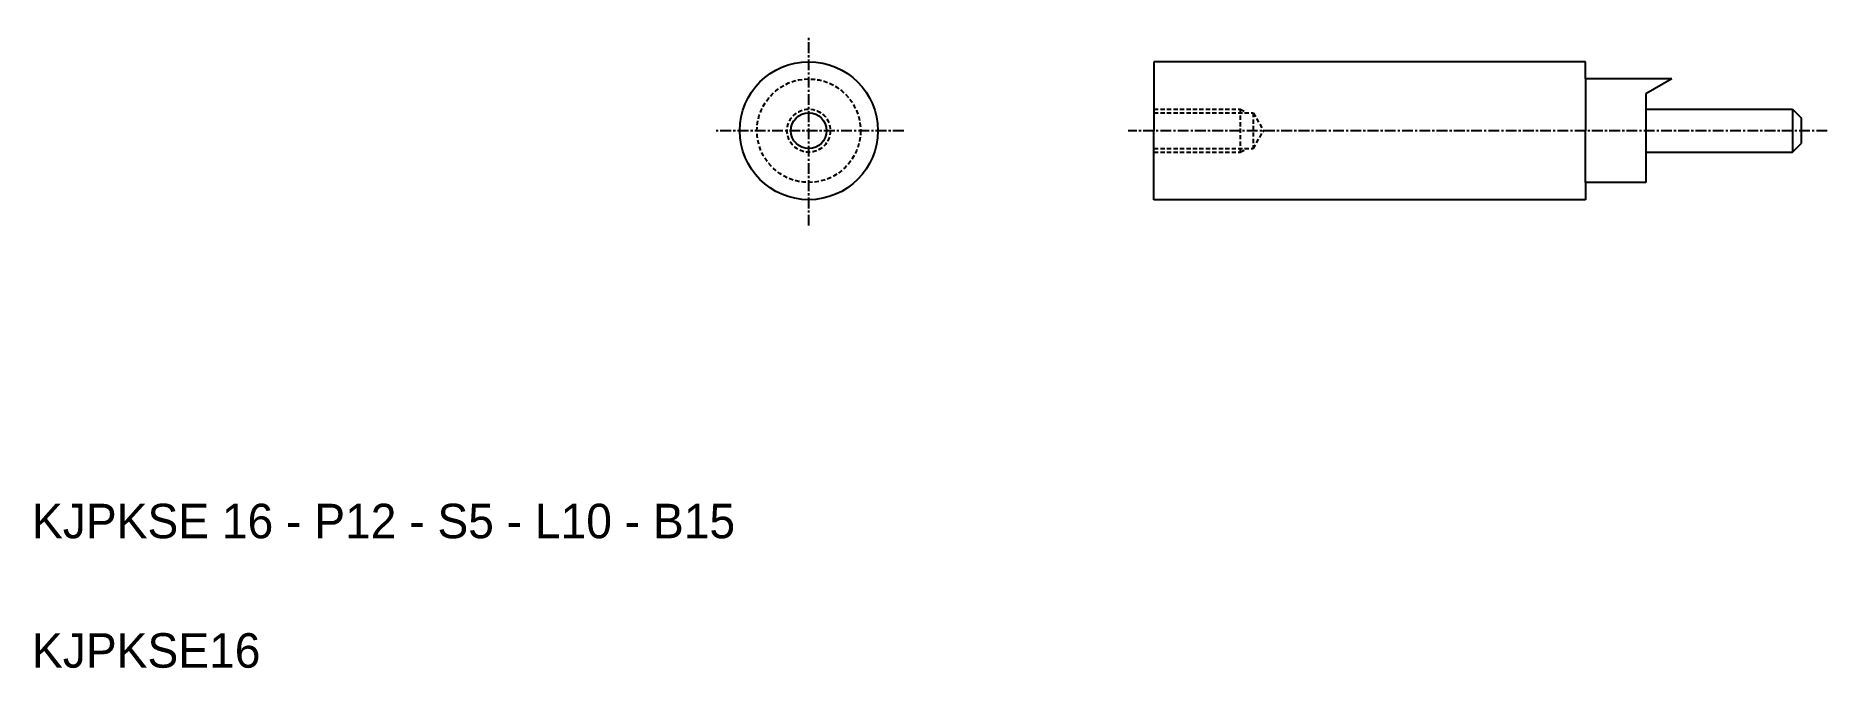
# Model space of a CAD drawing. Extents: x 10 to 218, y 10 to 83.
import ezdxf

# ---------------------------------------------------------------- set-up
doc = ezdxf.new("R2010")
doc.units = 0
doc.linetypes.add('CENTER', pattern=[2, 1.25, -0.25, 0.25, -0.25])
doc.linetypes.add('DASHED', pattern=[0.75, 0.5, -0.25])
doc.layers.get('0').update_dxf_attribs({"linetype": 'CONTINUOUS'})
doc.layers.add('CENTER', color=1, linetype='CENTER')

msp = doc.modelspace()

# ---------------------------------------------------------------- linework, layer by layer
at = {"color": 7, "linetype": 'CONTINUOUS'}
for p, q in [((190, 80.24), (140, 80.24)), ((140, 80.24), (140, 72.24)), ((190, 78.24), (190, 80.24)), ((190, 78.24), (190, 72.24)), ((200, 78.24), (190, 78.24)), ((200, 78.24), (197, 76.51)), ((197, 76.51), (197, 66.24)), ((197, 74.74), (214, 74.74)), ((214, 74.74), (215, 73.74)), ((214, 74.74), (214, 69.74)), ((215, 73.74), (215, 70.74)), ((140, 64.24), (140, 72.24)), ((190, 66.24), (190, 72.24)), ((214, 69.74), (215, 70.74)), ((197, 69.74), (214, 69.74)), ((190, 66.24), (190, 64.24)), ((197, 66.24), (190, 66.24)), ((190, 64.24), (140, 64.24))]:
    msp.add_line(p, q, dxfattribs=at)
at = {"color": 3, "linetype": 'DASHED'}
for p, q in [((140, 74.74), (150, 74.74)), ((150, 74.74), (150, 69.74)), ((150, 74.74), (150.66, 74.36)), ((140, 74.3), (151.5, 74.3)), ((151.5, 74.3), (151.5, 70.17)), ((151.5, 74.3), (152.69, 72.24)), ((151.5, 70.17), (152.69, 72.24)), ((140, 70.17), (151.5, 70.17)), ((140, 69.74), (150, 69.74)), ((150, 69.74), (150.66, 70.12))]:
    msp.add_line(p, q, dxfattribs=at)
at = {"color": 7, "linetype": 'CONTINUOUS'}
for radius in [8, 2.07]:
    msp.add_circle((100, 72.24), radius, dxfattribs=at)
at = {"color": 3, "linetype": 'DASHED'}
for radius in [6, 2.5]:
    msp.add_circle((100, 72.24), radius, dxfattribs=at)
at = {"layer": 'CENTER', "color": 1, "linetype": 'CENTER'}
for p, q in [((100, 61.24), (100, 83.24)), ((111, 72.24), (89, 72.24)), ((218, 72.24), (137, 72.24))]:
    msp.add_line(p, q, dxfattribs=at)

# ---------------------------------------------------------------- texts
at = {"color": 7, "linetype": 'CONTINUOUS'}
for s, p in [('KJPKSE 16 - P12 - S5 - L10 - B15', (10, 25)), ('KJPKSE16', (10, 10))]:
    msp.add_text(s, height=4, dxfattribs=at).set_placement(p)

doc.saveas('drawing.dxf')
